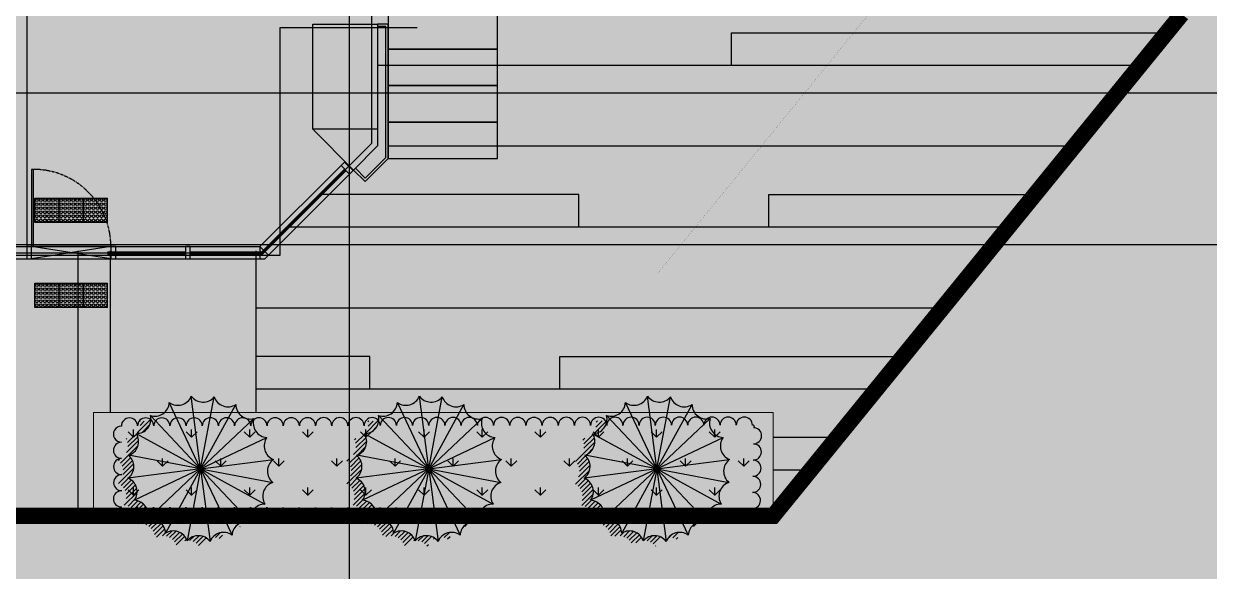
# Model space of a CAD drawing. Header units: millimetres. Extents: x -223175 to 287756, y -120611 to 352956.
# Drawn here: x 161800 to 176454, y 249520 to 256287 of the extents above; entities that cross this region are included whole.
import ezdxf

# ---------------------------------------------------------------- set-up
doc = ezdxf.new("R2010")
doc.units = ezdxf.units.MM
doc.header["$LTSCALE"] = 50
for name, pattern in [('CENTER2', [1.125, 0.75, -0.125, 0.125, -0.125]), ('XREF 평면도$0$CEN', [62, 60, -1, 0, -1]), ('XREF 평면도$0$CENTER', [50.8, 31.75, -6.35, 6.35, -6.35]), ('XREF 평면도$0$DASHEDX2', [38.1, 25.4, -12.7]), ('XREF 평면도$0$HIDDEN', [0.375, 0.25, -0.125]), ('XREF 평면도$0$PHANTOM', [25, 20, -1, 1, -1, 1, -1])]:
    doc.linetypes.add(name, pattern=pattern)
for name, color, linetype in [('I-CL-OPEN', 1, 'Continuous'), ('I-FL-DOOR', 4, 'Continuous'), ('I-SOLID(제외영역)', 253, 'Continuous'), ('XREF 평면도$0$0-조경ha', 251, 'Continuous'), ('XREF 평면도$0$_교목_Plant', 7, 'Continuous'), ('XREF 평면도$0$_지피_Out', 8, 'Continuous'), ('XREF 평면도$0$_지피_Plant', 53, 'Continuous'), ('XREF 평면도$0$CEN', 1, 'XREF 평면도$0$CEN'), ('XREF 평면도$0$CENTER', 14, 'XREF 평면도$0$CENTER'), ('XREF 평면도$0$CON', 2, 'Continuous'), ('XREF 평면도$0$F_HAT', 8, 'Continuous'), ('XREF 평면도$0$FIN', 11, 'Continuous'), ('XREF 평면도$0$LX-XXXX', 11, 'Continuous'), ('XREF 평면도$0$SITE', 1, 'XREF 평면도$0$PHANTOM'), ('XREF 평면도$0$tc-s', 7, 'Continuous'), ('XREF 평면도$0$wal1', 4, 'Continuous'), ('XREF 평면도$0$WG', 4, 'Continuous'), ('XREF 평면도$0$WID', 4, 'Continuous'), ('XREF 평면도$0$건축한계선', 2, 'XREF 평면도$0$DASHEDX2'), ('XREF 평면도$0$재료분리대', 9, 'Continuous'), ('XREF 평면도$0$점자경고블럭', 7, 'Continuous'), ('XREF 평면도$0$점자블럭', 8, 'Continuous'), ('XREF 평면도$0$점자유도블럭', 7, 'Continuous')]:
    doc.layers.add(name, color=color, linetype=linetype)
doc.layers.add('XREF 평면도$0$0-조경pl', color=6, linetype='Continuous', lineweight=0)
doc.layers.add('XREF 평면도$0$0개선도로', color=7, linetype='Continuous', lineweight=0)

# ---------------------------------------------------------------- blocks, each defined once
blk = doc.blocks.new('XREF 평면도$0$TE000015_1')
at = {"layer": 'XREF 평면도$0$tc-s'}
h = blk.add_hatch(dxfattribs=at)
h.set_pattern_fill('ANSI31', color=256, scale=0.007, angle=90, style=0)
h.set_pattern_definition([(135, (-78.75221, -61.836754), (-0.015715448, -0.015715448), [])])
h.paths.add_polyline_path([(0.3994, 0.2719, -0.067668), (0.3727, 0.2688, 0.090481), (0.3947, 0.2405, -0.079871)])
h.paths.add_polyline_path([(0.4882, 0.1419, -0.141194), (0.4362, 0.1606, 0.222843), (0.4695, 0.0826, -0.159575)])
h.paths.add_polyline_path([(0.5325, -0.0092, -0.196578), (0.478, 0.0433, 0.387848), (0.4918, -0.0908, -0.241308)])
h.paths.add_polyline_path([(0.4919, -0.094, 0.478977), (0.4416, -0.2414, 0.487491), (0.3454, -0.366, 0.487491), (0.2154, -0.4548, 0.487491), (0.0643, -0.4991, 0.487491), (-0.0931, -0.4945, 0.486387), (-0.2411, -0.4414, -0.211109), (-0.2079, -0.5151, -0.487491), (-0.0597, -0.568, -0.487491), (0.0977, -0.5726, -0.487491), (0.2488, -0.5283, -0.487491), (0.3788, -0.4395, -0.487491), (0.475, -0.3149, -0.487491), (0.528, -0.1666, -0.211831)])
h.paths.add_polyline_path([(-0.3393, -0.3423, -0.199991), (-0.3326, -0.4189, -0.249501), (-0.2414, -0.4411, 0.405064)])
for q in [(-0.0643, 0.4991), (0.0931, 0.4945), (-0.2154, 0.4548), (0.2414, 0.4416), (-0.3454, 0.366), (0.366, 0.3454), (-0.4416, 0.2414), (0.4548, 0.2154), (-0.4945, 0.0931), (-0.4991, -0.0643), (-0.4548, -0.2154), (-0.366, -0.3454), (-0.2414, -0.4416), (-0.0931, -0.4945), (0.4991, 0.0643), (0.2154, -0.4548), (0.3454, -0.366), (0.4945, -0.0931), (0.4416, -0.2414), (0.0643, -0.4991)]:
    blk.add_line((0, 0), q)
at = {"color": 0}
blk.add_lwpolyline([(0.0643, -0.4991, 0.487491), (-0.0931, -0.4945)], format="xyb", dxfattribs=at)
for centre, start, end in [((-0.1571, 0.536), 234.36106, 338.3164), ((0.0162, 0.5584), 216.36106, 320.3164), ((0.1879, 0.526), 198.36106, 302.3164), ((-0.3151, 0.4612), 252.36106, 356.3164), ((0.3413, 0.4422), 180.36106, 284.3164), ((-0.4422, 0.3413), 270.36106, 14.3164), ((0.4612, 0.3151), 162.36106, 266.3164), ((-0.526, 0.1879), 288.36106, 32.3164), ((0.536, 0.1571), 144.36106, 248.3164), ((-0.5584, 0.0162), 306.36106, 50.3164), ((0.5584, -0.0162), 126.36106, 230.3164), ((-0.536, -0.1571), 324.36106, 68.3164), ((0.526, -0.1879), 108.36106, 212.3164), ((-0.4612, -0.3151), 342.36106, 86.3164), ((0.4422, -0.3413), 90.36106, 194.3164), ((-0.3413, -0.4422), 0.36106, 104.3164), ((0.3151, -0.4612), 72.36106, 176.3164), ((-0.1879, -0.526), 18.36106, 122.3164), ((0.1571, -0.536), 54.36106, 158.3164)]:
    blk.add_arc(centre, 0.0999, start, end, dxfattribs=at)
blk = doc.blocks.new('XREF 평면도$0$1층조경')
at = {"layer": 'XREF 평면도$0$_지피_Plant'}
h = blk.add_hatch(dxfattribs=at)
h.set_pattern_fill('GRASS', color=256, scale=20, style=0)
h.set_pattern_definition([(90, (-71407.63, -101208.24), (-359.21, 359.21), [95.25, -623.17]), (45, (-71407.63, -101208.24), (-359.21024, 359.21024), [95.25, -412.75]), (135, (-71407.63, -101208.24), (-359.21024, -359.21024), [95.25, -412.75])])
edge = h.paths.add_edge_path()
edge.add_arc((99274, 149941), 100, 0.0795, 180.0795)
edge.add_arc((99074, 149941), 100, 0.0795, 180.0795)
edge.add_arc((98874, 149940), 100, 0.0795, 180.0795)
edge.add_arc((98674, 149940), 100, 0.0795, 180.0795)
edge.add_arc((98474, 149940), 100, 0.0795, 180.0795)
edge.add_arc((98274, 149940), 100, 0.0795, 180.0795)
edge.add_arc((98074, 149939), 100, 0.0795, 180.0795)
edge.add_arc((97874, 149939), 100, 0.0795, 180.0795)
edge.add_arc((97674, 149939), 100, 0.0795, 180.0795)
edge.add_arc((97474, 149938), 100, 0.0795, 180.0795)
edge.add_arc((97274, 149938), 100, 0.0795, 180.0795)
edge.add_arc((97074, 149938), 100, 0.0795, 180.0795)
edge.add_arc((96874, 149938), 100, 0.0795, 180.0795)
edge.add_arc((96674, 149937), 100, 0.0795, 180.0795)
edge.add_arc((96474, 149937), 100, 0.0795, 180.0795)
edge.add_arc((96274, 149937), 100, 0.0795, 180.0795)
edge.add_arc((96074, 149937), 100, 0.0795, 180.0795)
edge.add_arc((95874, 149936), 100, 0.0795, 180.0795)
edge.add_arc((95674, 149936), 100, 0.0795, 180.0795)
edge.add_arc((95474, 149936), 100, 0.0795, 180.0795)
edge.add_arc((95274, 149935), 100, 0.0795, 180.0795)
edge.add_arc((95074, 149935), 100, 0.0795, 180.0795)
edge.add_arc((94874, 149935), 100, 0.0795, 180.0795)
edge.add_arc((94674, 149935), 100, 0.0795, 180.0795)
edge.add_arc((94474, 149934), 100, 0.0795, 180.0795)
edge.add_arc((94274, 149934), 100, 0.0795, 180.0795)
edge.add_arc((94074, 149934), 100, 0.0795, 180.0795)
edge.add_arc((93874, 149933), 100, 0.0795, 180.0795)
edge.add_arc((93674, 149933), 100, 0.0795, 180.0795)
edge.add_arc((93474, 149933), 100, 0.0795, 180.0795)
edge.add_arc((93274, 149933), 100, 0.0795, 180.0795)
edge.add_arc((93074, 149932), 100, 0.0795, 180.0795)
edge.add_arc((92874, 149932), 100, 0.0795, 180.0795)
edge.add_arc((92674, 149932), 100, 0.0795, 180.0795)
edge.add_arc((92474, 149932), 100, 0.0795, 180.0795)
edge.add_arc((92274, 149931), 100, 0.0795, 180.0795)
edge.add_arc((92074, 149931), 100, 0.0795, 180.0795)
edge.add_arc((91874, 149931), 100, 0.0795, 180.0795)
edge.add_arc((91674, 149930), 100, 0.0795, 180.0795)
edge.add_arc((91575, 149830), 100, 90.3579, 270.3579)
edge.add_arc((91576, 149630), 100, 90.3579, 270.3579)
edge.add_arc((91577, 149430), 100, 90.3579, 270.3579)
edge.add_arc((91579, 149230), 100, 90.3579, 270.3579)
edge.add_arc((91576, 149030), 100, 87.9171, 267.9171)
edge.add_arc((91672, 148930), 100, 179.8521, 359.8521)
edge.add_arc((91872, 148930), 100, 179.8521, 359.8521)
edge.add_arc((92072, 148929), 100, 179.8521, 359.8521)
edge.add_arc((92272, 148929), 100, 179.8521, 359.8521)
edge.add_arc((92472, 148928), 100, 179.8521, 359.8521)
edge.add_arc((92672, 148928), 100, 179.8521, 359.8521)
edge.add_arc((92872, 148927), 100, 179.8521, 359.8521)
edge.add_arc((93072, 148927), 100, 179.8521, 359.8521)
edge.add_arc((93272, 148926), 100, 179.8521, 359.8521)
edge.add_arc((93472, 148926), 100, 179.8521, 359.8521)
edge.add_arc((93672, 148925), 100, 179.8521, 359.8521)
edge.add_arc((93872, 148924), 100, 179.8521, 359.8521)
edge.add_arc((94072, 148924), 100, 179.8521, 359.8521)
edge.add_arc((94272, 148923), 100, 179.8521, 359.8521)
edge.add_arc((94472, 148923), 100, 179.8521, 359.8521)
edge.add_arc((94672, 148922), 100, 179.8521, 359.8521)
edge.add_arc((94872, 148922), 100, 179.8521, 359.8521)
edge.add_arc((95072, 148921), 100, 179.8521, 359.8521)
edge.add_arc((95272, 148921), 100, 179.8521, 359.8521)
edge.add_arc((95472, 148920), 100, 179.8521, 359.8521)
edge.add_arc((95672, 148920), 100, 179.8521, 359.8521)
edge.add_arc((95872, 148919), 100, 179.8521, 359.8521)
edge.add_arc((96072, 148919), 100, 179.8521, 359.8521)
edge.add_arc((96272, 148918), 100, 179.8521, 359.8521)
edge.add_arc((96472, 148918), 100, 179.8521, 359.8521)
edge.add_arc((96672, 148917), 100, 179.8521, 359.8521)
edge.add_arc((96872, 148917), 100, 179.8521, 359.8521)
edge.add_arc((97072, 148916), 100, 179.8521, 359.8521)
edge.add_arc((97272, 148916), 100, 179.8521, 359.8521)
edge.add_arc((97472, 148915), 100, 179.8521, 359.8521)
edge.add_arc((97672, 148915), 100, 179.8521, 359.8521)
edge.add_arc((97872, 148914), 100, 179.8521, 359.8521)
edge.add_arc((98072, 148914), 100, 179.8521, 359.8521)
edge.add_arc((98272, 148913), 100, 179.8521, 359.8521)
edge.add_arc((98472, 148913), 100, 179.8521, 359.8521)
edge.add_arc((98672, 148912), 100, 179.8521, 359.8521)
edge.add_arc((98872, 148912), 100, 179.8521, 359.8521)
edge.add_arc((99072, 148911), 100, 179.8521, 359.8521)
edge.add_arc((99272, 148911), 100, 179.8521, 359.8521)
edge.add_arc((99374, 149010), 100, 269, 89)
edge.add_arc((99377, 149210), 100, 269, 89)
edge.add_arc((99381, 149410), 100, 269, 89)
edge.add_arc((99384, 149610), 100, 269, 89)
edge.add_arc((99388, 149810), 100, 269, 89)
edge.add_arc((99382, 149926), 17.2, 296.0902, 116.0902)
at = {"layer": 'XREF 평면도$0$0-조경ha'}
for p, q in [((91036, 152097), (91036, 148820)), ((91436, 152097), (91436, 150097)), ((93236, 152097), (93236, 150097))]:
    blk.add_line(p, q, dxfattribs=at)
for points in [[(99115, 154391), (99115, 154791), (104494, 154791)], [(94741, 154391), (104169, 154391)], [(94872, 153391), (103354, 153391)], [(97227, 152391), (97227, 152791), (94042, 152791)], [(99577, 152391), (99577, 152791), (102983, 152791)], [(93642, 152391), (102540, 152391)], [(93236, 151391), (101725, 151391)], [(94645, 150391), (94645, 150791), (93236, 150791)], [(96995, 150391), (96995, 150791), (101237, 150791)], [(93236, 150391), (100911, 150391)], [(99631, 149791), (100422, 149791)], [(99631, 149391), (100096, 149391)]]:
    blk.add_lwpolyline(points, dxfattribs=at)
at = {"layer": 'XREF 평면도$0$0-조경pl'}
blk.add_lwpolyline([(91229, 148820), (99631, 148820), (99631, 150097), (91229, 150097)], close=True, dxfattribs=at)
at = {"layer": 'XREF 평면도$0$_지피_Out'}
blk.add_lwpolyline([(99374, 149941, 1), (99174, 149941, 1), (98974, 149941, 1), (98774, 149940, 1), (98574, 149940, 1), (98374, 149940, 1), (98174, 149939, 1), (97974, 149939, 1), (97774, 149939, 1), (97574, 149939, 1), (97374, 149938, 1), (97174, 149938, 1), (96974, 149938, 1), (96774, 149937, 1), (96574, 149937, 1), (96374, 149937, 1), (96174, 149937, 1), (95974, 149936, 1), (95774, 149936, 1), (95574, 149936, 1), (95374, 149936, 1), (95174, 149935, 1), (94974, 149935, 1), (94774, 149935, 1), (94574, 149934, 1), (94374, 149934, 1), (94174, 149934, 1), (93974, 149934, 1), (93774, 149933, 1), (93574, 149933, 1), (93374, 149933, 1), (93174, 149932, 1), (92974, 149932, 1), (92774, 149932, 1), (92574, 149932, 1), (92374, 149931, 1), (92174, 149931, 1), (91974, 149931, 1), (91774, 149931, 1), (91574, 149930, 1), (91574, 149930, 1), (91576, 149730, 1), (91577, 149530, 1), (91578, 149330, 1), (91579, 149130, 1), (91579, 149130, 1), (91572, 148930, 1), (91572, 148930, 1), (91772, 148930, 1), (91972, 148929, 1), (92172, 148929, 1), (92372, 148928, 1), (92572, 148928, 1), (92772, 148927, 1), (92972, 148927, 1), (93172, 148926, 1), (93372, 148926, 1), (93572, 148925, 1), (93772, 148925, 1), (93972, 148924, 1), (94172, 148924, 1), (94372, 148923, 1), (94572, 148923, 1), (94772, 148922, 1), (94972, 148922, 1), (95172, 148921, 1), (95372, 148921, 1), (95572, 148920, 1), (95772, 148920, 1), (95972, 148919, 1), (96172, 148919, 1), (96372, 148918, 1), (96572, 148918, 1), (96772, 148917, 1), (96972, 148916, 1), (97172, 148916, 1), (97372, 148915, 1), (97572, 148915, 1), (97772, 148914, 1), (97972, 148914, 1), (98172, 148913, 1), (98372, 148913, 1), (98572, 148912, 1), (98772, 148912, 1), (98972, 148911, 1), (99172, 148911, 1), (99372, 148910, 1), (99372, 148910, 1), (99376, 149110, 1), (99379, 149310, 1), (99383, 149510, 1), (99386, 149710, 1), (99390, 149910, 1), (99390, 149910, 1)], format="xyb", close=True, dxfattribs=at)
at = {"layer": 'XREF 평면도$0$_교목_Plant', "xscale": 1800, "yscale": 1800, "zscale": 1800, "rotation": 270}
for p in [(92554, 149401), (95373, 149401), (98193, 149401)]:
    blk.add_blockref('XREF 평면도$0$TE000015_1', p, dxfattribs=at)
blk = doc.blocks.new('XREF 평면도$0$2층근생문')
at = {"layer": 'I-CL-OPEN'}
blk.add_lwpolyline([(0, 60), (0, 1040), (150, 60), (150, 1040), (0, 60)], dxfattribs=at)
at = {"layer": 'I-FL-DOOR', "color": 4, "linetype": 'Continuous'}
blk.add_lwpolyline([(0, 85), (-955, 85), (-955, 60), (0, 60), (0, 85)], dxfattribs=at)
at = {"layer": 'I-FL-DOOR', "color": 1, "linetype": 'CENTER2', "lineweight": -3}
blk.add_arc((0, 85), 955, 90, 180, dxfattribs=at)
at = {"layer": 'XREF 평면도$0$WID'}
for points in [[(0, 1100), (0, 1040), (150, 1040), (150, 1100)], [(0, 60), (0, 0), (150, 0), (150, 60)]]:
    blk.add_lwpolyline(points, close=True, dxfattribs=at)
at = {"layer": 'XREF 평면도$0$재료분리대'}
for p, q in [((0, 1040), (0, 60)), ((150, 60), (150, 1040))]:
    blk.add_line(p, q, dxfattribs=at)
blk = doc.blocks.new('XREF 평면도$0$A$C19973816')
at = {"layer": 'XREF 평면도$0$점자경고블럭', "color": 12}
for p, q in [((0, 300), (0, 0)), ((0, 300), (300, 300)), ((300, 300), (300, 0)), ((300, 0), (0, 0))]:
    blk.add_line(p, q, dxfattribs=at)
at = {"layer": 'XREF 평면도$0$점자경고블럭', "color": 253}
for centre in [(25, 275), (25, 225), (25, 175), (75, 275), (75, 225), (75, 175), (125, 275), (125, 225), (125, 175), (175, 275), (175, 225), (175, 175), (225, 275), (225, 225), (225, 175), (275, 275), (275, 225), (275, 175), (25, 125), (25, 75), (25, 25), (75, 125), (75, 75), (75, 25), (125, 125), (125, 75), (125, 25), (175, 125), (175, 75), (175, 25), (225, 125), (225, 75), (225, 25), (275, 125), (275, 75), (275, 25)]:
    blk.add_circle(centre, 17.5, dxfattribs=at)
blk = doc.blocks.new('XREF 평면도$0$장애인점자블럭')
at = {"layer": 'XREF 평면도$0$점자유도블럭', "xscale": -1, "rotation": 180}
blk.add_blockref('XREF 평면도$0$A$C19973816', (0, 0), dxfattribs=at)

msp = doc.modelspace()

# ---------------------------------------------------------------- hatches: boundary and pattern name
at = {"layer": 'I-SOLID(제외영역)', "ltscale": 0.5}
h = msp.add_hatch(color=253, dxfattribs=at)
h.dxf.hatch_style = 1
h.paths.add_polyline_path([(107817.9932, 312724.6809), (107817.9932, 244617.0602), (184614.5896, 244617.0602), (184614.5896, 312724.6809)])
h.paths.add_polyline_path([(143274.9138, 271631.6924), (140474.9138, 271631.6924), (140474.9138, 278831.6924), (143274.9138, 278831.6924), (143274.9138, 284356.6924), (147974.9138, 284356.6924), (147974.9138, 283111.6924), (148824.9138, 283111.6924), (148824.9138, 278581.6924), (146104.9138, 278581.6924), (146104.9138, 278331.6924), (154149.9138, 278331.6924), (154149.9138, 276381.6924), (166174.9138, 276381.6924), (166174.9138, 273881.6924), (154149.9138, 273881.6924), (154149.9138, 272131.6924), (145764.9138, 272131.6924), (145764.9138, 271881.6924), (148624.9138, 271881.6924), (148574.9138, 271756.6924), (148574.9138, 267351.6924), (147974.9138, 267351.6924), (147974.9138, 266231.6924), (145564.9138, 266231.6924), (145564.9138, 265981.6924), (143274.9138, 265981.6924), (143274.9138, 266231.6924)], flags=16)
h.paths.add_polyline_path([(132374.9138, 271631.6924), (137044.9138, 271631.6924), (137044.9138, 270991.6924), (137274.9138, 270991.6924), (137274.9138, 269231.6924), (138074.9138, 269231.6924), (138074.9138, 265981.6924), (133724.9138, 265981.6924), (133724.9138, 269031.6924), (132374.9138, 269031.6924)], flags=16)
at = {"layer": 'XREF 평면도$0$F_HAT', "ltscale": 10}
h = msp.add_hatch(dxfattribs=at)
h.set_pattern_fill('EARTH', color=256, scale=200, style=0)
h.set_pattern_definition([(0, (-162118.8, 210702.1), (1270, 1270), [1270, -1270]), (0, (-162118.8, 211178.4), (1270, 1270), [1270, -1270]), (0, (-162118.8, 211654.6), (1270, 1270), [1270, -1270]), (90, (-161960.1, 211813.4), (-1270, 1270), [1270, -1270]), (90, (-161483.8, 211813.4), (-1270, 1270), [1270, -1270]), (90, (-161007.6, 211813.4), (-1270, 1270), [1270, -1270])])
edge = h.paths.add_edge_path()
edge.add_arc((122303.7168, 296707.3663), 6000, 90, 180, ccw=False)
edge.add_line((122303.7168, 302707.3663), (165827.6734, 302707.3663))
edge.add_arc((165827.6734, 296707.3663), 6000, 7.60009137, 90, ccw=False)
edge.add_line((171774.9654, 297500.9141), (172788.1157, 290234.6073))
edge.add_line((172788.1157, 290234.6073), (178227.6237, 258587.7343))
edge.add_line((178227.6237, 258587.7343), (179127.1938, 254142.4001))
edge.add_arc((169203.4195, 252731.001), 10023.6392, 270.05453158, 8.09454977, ccw=False)
edge.add_line((169212.9595, 242707.3663), (169212.9595, 242607.3663))
edge.add_line((169212.9595, 242607.3663), (122303.7168, 242607.3663))
edge.add_line((122303.7168, 247707.3663), (122303.7168, 242707.3663))
edge.add_arc((122303.7168, 248707.3663), 6000, 180, 270, ccw=False)
edge.add_line((116303.7168, 248707.3663), (116309.7336, 266200.3281))
edge.add_arc((122288.1993, 266344.9108), 5980.2137, 125.6384541, 181.385366, ccw=False)
edge.add_line((118803.7168, 271205.0896), (118803.7168, 254450.007))
edge.add_line((118803.7168, 254450.007), (123023.5841, 250204.7065))
edge.add_line((123023.5841, 250204.7065), (171064.5974, 250204.7065))
edge.add_line((171064.5974, 250204.7065), (176114.5896, 256405.3162))
edge.add_line((176114.5896, 256405.3162), (169292.7739, 297201.4016))
edge.add_line((169292.7739, 297201.4016), (165913.8508, 300207.3663))
edge.add_line((165913.8508, 300207.3663), (123023.5841, 300226.1632))
edge.add_line((123023.5841, 300226.1632), (118808.5174, 295969.5262))
edge.add_line((118808.5174, 295969.5262), (118803.7168, 279258.2952))
edge.add_arc((122339.6839, 284163.5339), 6046.8529, 183.43849468, 234.21385338, ccw=False)
edge.add_line((116303.7168, 283800.8616), (116303.7168, 296707.3663))

# ---------------------------------------------------------------- linework, layer by layer
at = {"color": 3, "linetype": 'XREF 평면도$0$HIDDEN', "ltscale": 700, "elevation": 0.0001}
msp.add_lwpolyline([(124684.9153, 297041.6924), (164964.9153, 297041.6924), (164964.9153, 294226.6924), (166664.9153, 294226.6924), (166664.9153, 256236.6924), (164964.9153, 256236.6924), (164964.9153, 253421.6924), (124684.9153, 253421.6924), (124684.9153, 256236.6924), (122984.9153, 256236.6924), (122984.9153, 294226.6924), (124684.9153, 294226.6924)], close=True, dxfattribs=at)
at = {"layer": 'XREF 평면도$0$0-조경ha', "ltscale": 5}
msp.add_line((164868.8478, 250137.2216), (164868.8478, 250104.7065), dxfattribs=at)
at = {"layer": 'XREF 평면도$0$0개선도로'}
msp.add_lwpolyline([(179743.6305, 254867.7989, -0.0174272375), (172518.3769, 297600.1076)], format="xyb", dxfattribs=at)
for centre, radius, start, end in [((788955.1903, 379851.3397), 622650, 187.6000913681, 191.5937157227), ((169212.9595, 252707.3663), 10750, 270, 11.59371572), ((169212.9595, 252707.3663), 10000, 270, 11.59371572)]:
    msp.add_arc(centre, radius, start, end, dxfattribs=at)
at = {"layer": 'XREF 평면도$0$CEN', "color": 1, "ltscale": 300}
for p, q in [((165824.9138, 244704.7065), (165824.9138, 305726.1632)), ((165824.9138, 244704.7065), (165824.9138, 305726.1632)), ((113279.1227, 255431.6924), (181614.5896, 255431.6924)), ((113279.1227, 255431.6924), (181614.5896, 255431.6924)), ((113279.1227, 253556.6924), (181614.5896, 253556.6924))]:
    msp.add_line(p, q, dxfattribs=at)
at = {"layer": 'XREF 평면도$0$CENTER', "linetype": 'Continuous'}
for p, q in [((166099.9138, 295356.6924), (166099.9138, 254806.6924)), ((164749.9138, 253456.6924), (166099.9138, 254806.6924)), ((124899.5017, 253456.6924), (164749.9138, 253456.6924))]:
    msp.add_line(p, q, dxfattribs=at)
at = {"layer": 'XREF 평면도$0$CON'}
for p, q in [((165374.9138, 254981.6924), (165877.9468, 254478.6594)), ((166174.9138, 254981.6924), (166174.9138, 254775.6264)), ((165877.9468, 254478.6594), (166174.9138, 254775.6264))]:
    msp.add_line(p, q, dxfattribs=at)
msp.add_lwpolyline([(166174.9138, 256281.6924), (166174.9138, 254981.6924), (165374.9138, 254981.6924), (165374.9138, 256281.6924)], close=True, dxfattribs=at)
at = {"layer": 'XREF 평면도$0$FIN'}
for p, q in [((166304.9138, 256281.6924), (166174.9138, 256281.6924)), ((166274.9138, 256251.6924), (166174.9138, 256251.6924)), ((166274.9138, 254634.205), (166274.9138, 256251.6924)), ((166304.9138, 254621.7786), (166304.9138, 256281.6924)), ((166019.8707, 254379.1619), (166274.9138, 254634.205)), ((166019.8707, 254336.7355), (166304.9138, 254621.7786)), ((165877.9468, 254478.6594), (166019.8707, 254336.7355)), ((165899.16, 254499.8726), (166019.8707, 254379.1619))]:
    msp.add_line(p, q, dxfattribs=at)
at = {"layer": 'XREF 평면도$0$LX-XXXX', "color": 6}
for points in [[(166304.9138, 255971.7786), (167655.3499, 255971.7786), (167655.3499, 256421.7786), (166304.9138, 256421.7786)], [(166304.9138, 255521.7786), (167655.3499, 255521.7786), (167655.3499, 255971.7786), (166304.9138, 255971.7786)], [(166304.9138, 255071.7786), (167655.3499, 255071.7786), (167655.3499, 255521.7786), (166304.9138, 255521.7786)], [(166304.9138, 254621.7786), (167655.3499, 254621.7786), (167655.3499, 255071.7786), (166304.9138, 255071.7786)]]:
    msp.add_lwpolyline(points, close=True, dxfattribs=at)
at = {"layer": 'XREF 평면도$0$SITE', "color": 1, "ltscale": 300, "const_width": 200}
msp.add_lwpolyline([(123023.5841, 300226.1632), (118779.1227, 295981.7019), (118779.1227, 254449.1679), (123023.5841, 250204.7065), (171064.5974, 250204.7065), (176114.5896, 256405.3162, -0.0165654568), (169283.2711, 297268.2216), (165920.9421, 300226.1632)], format="xyb", close=True, dxfattribs=at)
at = {"layer": 'XREF 평면도$0$wal1', "linetype": 'XREF 평면도$0$HIDDEN', "ltscale": 1000}
msp.add_line((161837.4138, 263856.6924), (161837.4138, 253531.6924), dxfattribs=at)
at = {"layer": 'XREF 평면도$0$WG', "color": 105}
for p, q in [((164744.9432, 253468.6924), (165766.931, 254490.6802)), ((164754.8843, 253444.6924), (165783.9016, 254473.7096)), ((162837.4138, 253468.6924), (163797.9138, 253468.6924)), ((162837.4138, 253444.6924), (163797.9138, 253444.6924)), ((163857.9138, 253468.6924), (164744.9432, 253468.6924)), ((163857.9138, 253444.6924), (164754.8843, 253444.6924))]:
    msp.add_line(p, q, dxfattribs=at)
at = {"layer": 'XREF 평면도$0$WID'}
for p, q in [((164718.8478, 253531.6924), (165722.3833, 254535.2279)), ((164780.9798, 253381.6924), (165828.4493, 254429.1619)), ((157844.9138, 253531.6924), (164718.8478, 253531.6924)), ((164718.8478, 253531.6924), (164718.8478, 253381.6924)), ((164718.8478, 253531.6924), (164824.9138, 253425.6264)), ((157844.9138, 253381.6924), (164780.9798, 253381.6924))]:
    msp.add_line(p, q, dxfattribs=at)
for points in [[(165722.39, 254535.2213), (165828.456, 254429.1553), (165870.8824, 254471.5817), (165764.8164, 254577.6477)], [(163797.9138, 253531.6924), (163797.9138, 253381.6924), (163857.9138, 253381.6924), (163857.9138, 253531.6924)]]:
    msp.add_lwpolyline(points, close=True, dxfattribs=at)
at = {"layer": 'XREF 평면도$0$건축한계선', "color": 2, "linetype": 'XREF 평면도$0$DASHEDX2', "ltscale": 30, "const_width": 1, "flags": 128}
msp.add_lwpolyline([(124266.2248, 297226.1632), (121779.1227, 294739.0612), (121779.1227, 255691.8086), (124266.2248, 253204.7065), (169638.8274, 253204.7065), (172895.2629, 257203.1058, -0.0155536727), (166459.1969, 295756.9813), (164789.1595, 297226.1632)], format="xyb", close=True, dxfattribs=at)

# ---------------------------------------------------------------- block references
msp.add_blockref('XREF 평면도$0$1층조경', (71433.1273, 101384.675))
at = {"layer": 'XREF 평면도$0$WID', "rotation": 270}
msp.add_blockref('XREF 평면도$0$2층근생문', (161837.4138, 253531.6931), dxfattribs=at)
at = {"layer": 'XREF 평면도$0$점자블럭', "xscale": -1}
for p in [(162237.4138, 254131.6924), (162537.4138, 254131.6924), (162837.4138, 254131.6924), (162237.4138, 253081.6924), (162537.4138, 253081.6924), (162837.4138, 253081.6924)]:
    msp.add_blockref('XREF 평면도$0$장애인점자블럭', p, dxfattribs=at)

doc.saveas('drawing.dxf')
